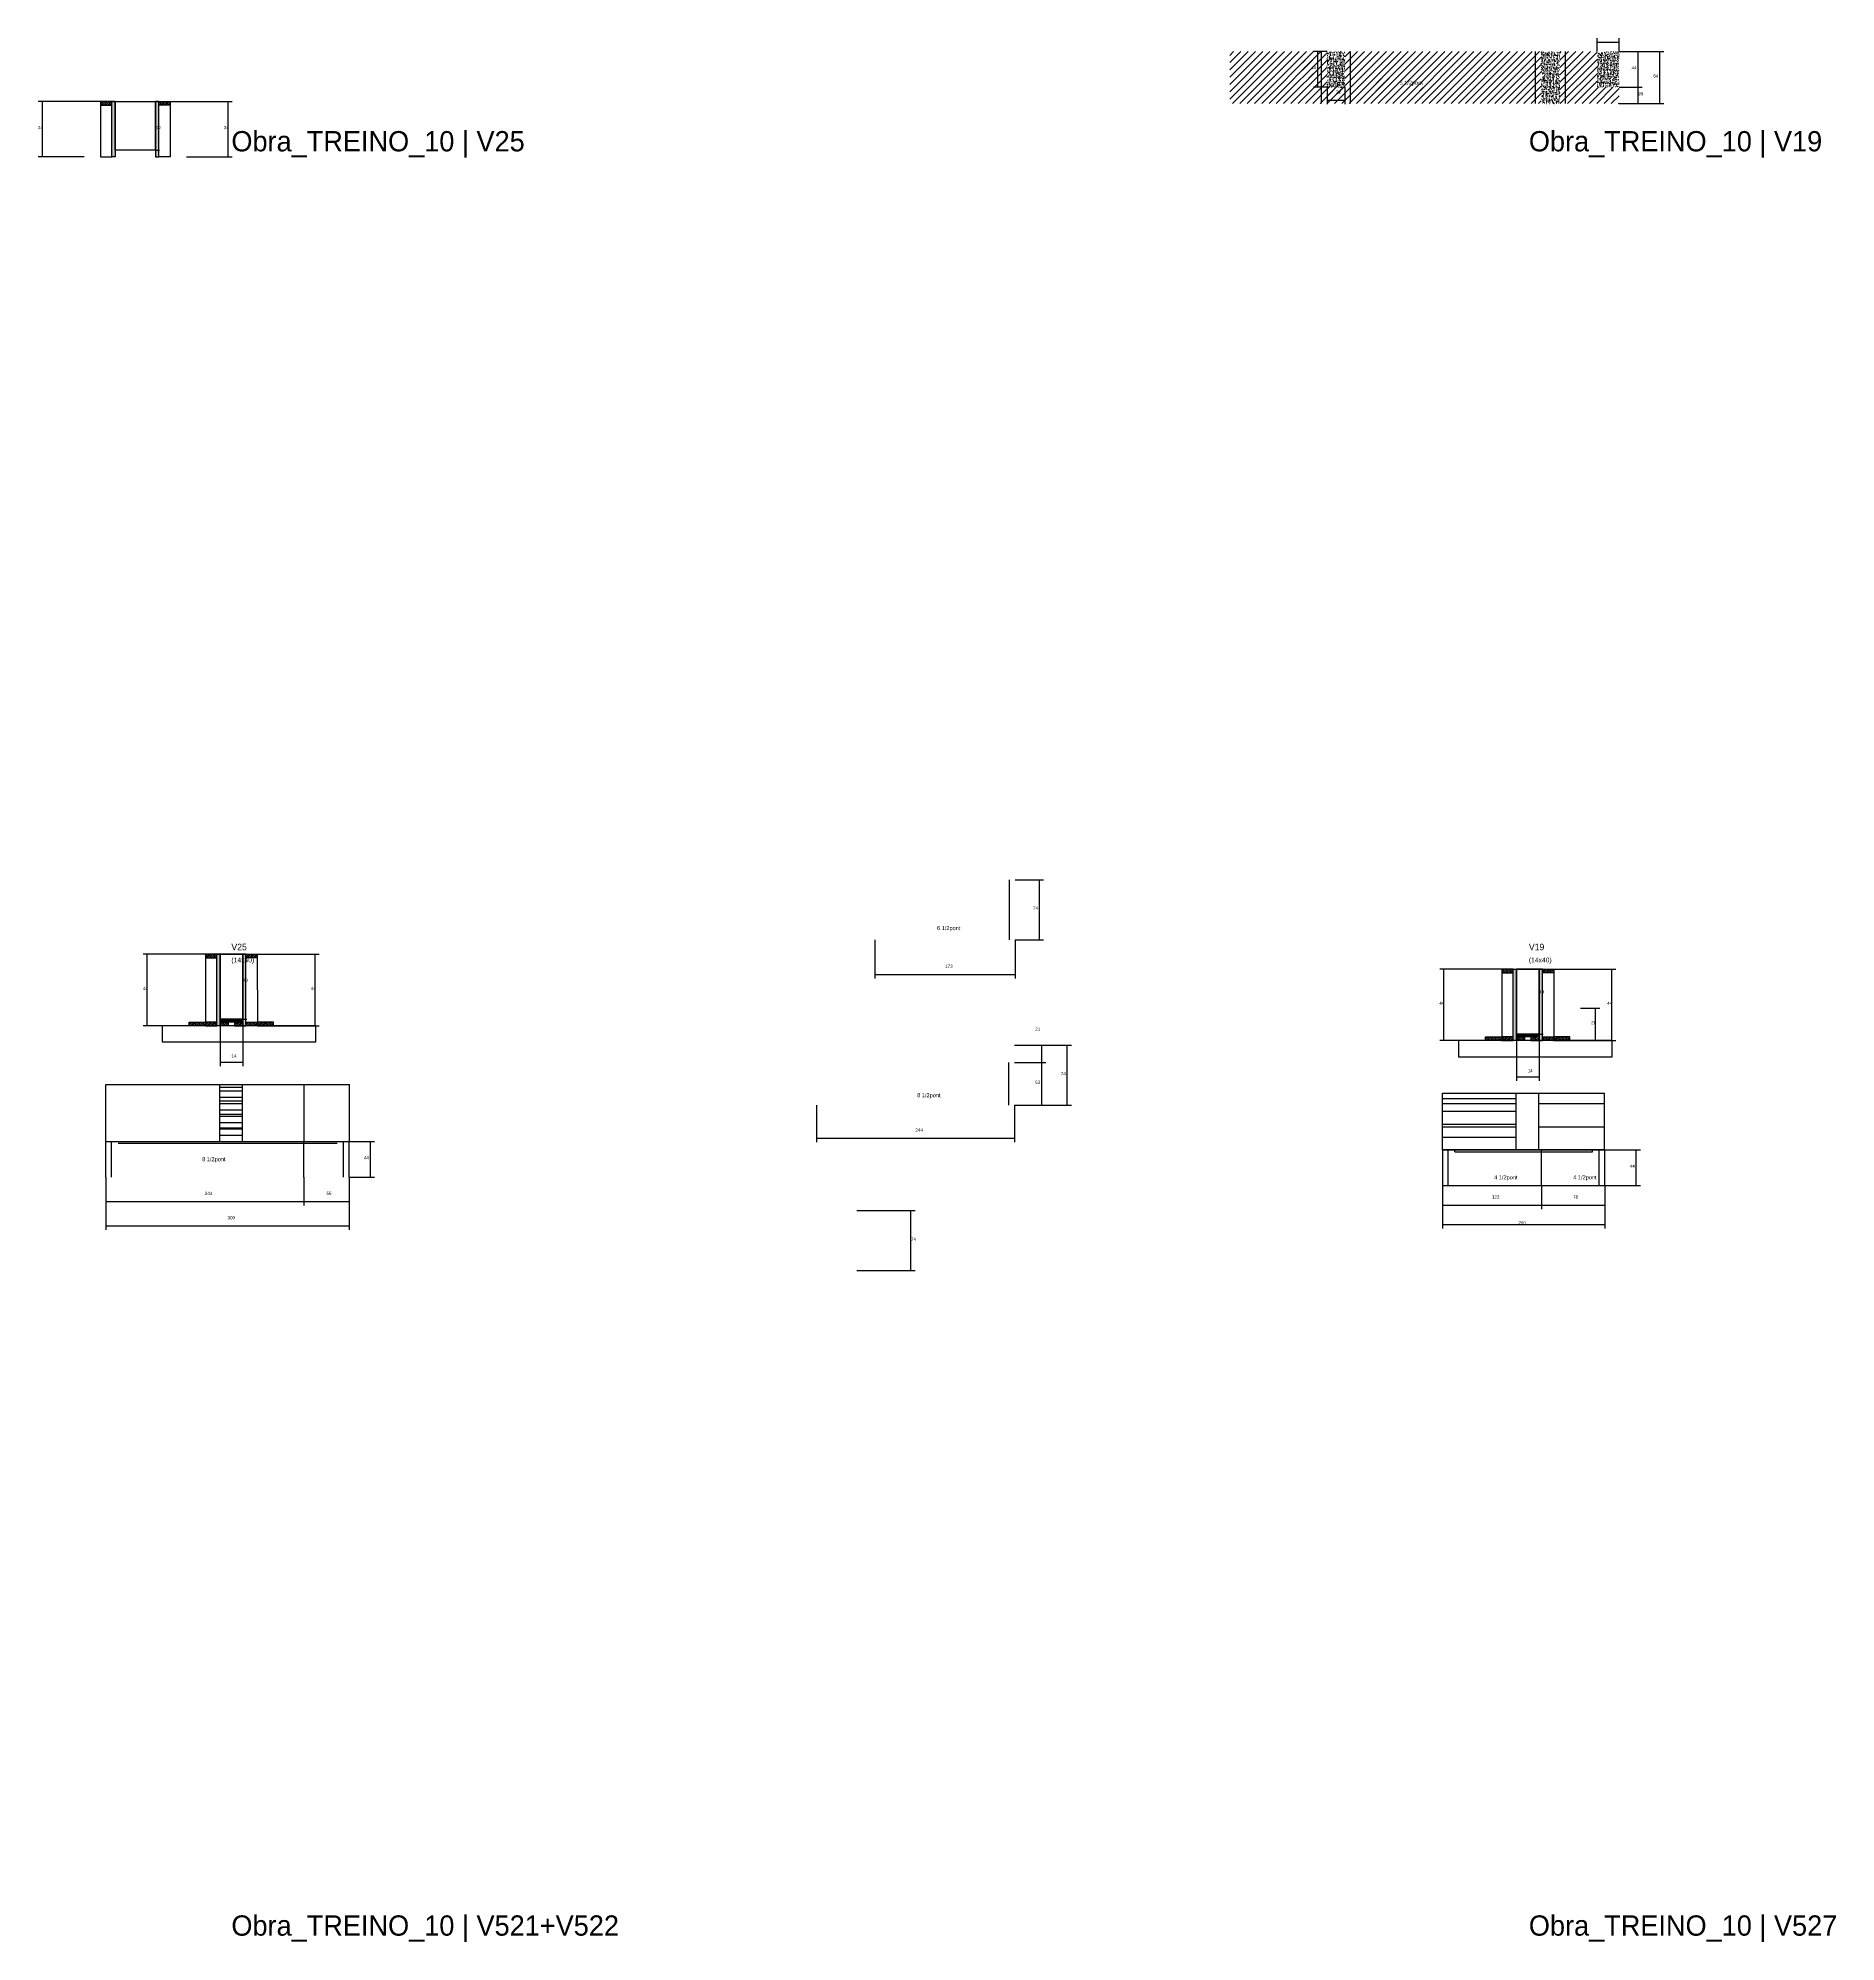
# Model space of a CAD drawing. Header units: metres. Extents: x -2848 to 22762, y -49062 to 1016.
# Drawn here: x 4562 to 6779, y -23218 to -20870 of the extents above; entities that cross this region are included whole.
import ezdxf

# ---------------------------------------------------------------- set-up
doc = ezdxf.new("R2010")
doc.units = ezdxf.units.M
for name, color, linetype in [('CONCRETO', 251, 'Continuous'), ('COTA', 4, 'Continuous'), ('Cota Seção (2x)', 4, 'Continuous'), ('Hachura', 253, 'Continuous'), ('LABEL_ID', 3, 'Continuous'), ('Madeira', 126, 'Continuous'), ('NOMENCLATURA', 7, 'Continuous'), ('Painéis', 200, 'Continuous'), ('SARR_2.2x7', 40, 'Continuous'), ('Texto Seção', 7, 'Continuous')]:
    doc.layers.add(name, color=color, linetype=linetype)

msp = doc.modelspace()

# ---------------------------------------------------------------- hatches: boundary and pattern name
at = {"layer": 'COTA'}
h = msp.add_hatch(dxfattribs=at)
h.set_pattern_fill('AR-CONC', scale=0.03)
h.paths.add_polyline_path([(6151.2, -20931), (6173.2, -20931), (6173.2, -20931), (6173.2, -20887), (6173.2, -20887), (6151.2, -20887), (6151.2, -20887), (6151.2, -20931)])
h = msp.add_hatch(dxfattribs=at)
h.set_pattern_fill('AR-CONC', scale=0.03)
h.paths.add_polyline_path([(6415.2, -20951), (6438.2, -20951), (6438.2, -20887), (6415.2, -20887)])
h = msp.add_hatch(dxfattribs=at)
h.set_pattern_fill('AR-CONC', scale=0.03)
h.paths.add_polyline_path([(6511.2, -20887), (6484.2, -20887), (6484.2, -20931), (6511.2, -20931)])
at = {"layer": 'Hachura'}
h = msp.add_hatch(dxfattribs=at)
h.set_pattern_fill('ANSI31', scale=2)
h.paths.add_polyline_path([(6173.2, -20951), (6173.2, -20931), (6151.2, -20931), (6151.2, -20887), (6031.2, -20887), (6031.2, -20951)])
h = msp.add_hatch(dxfattribs=at)
h.set_pattern_fill('ANSI31', scale=2)
h.paths.add_polyline_path([(6415.2, -20951), (6415.2, -20887), (6173.2, -20887), (6173.2, -20951)])
h = msp.add_hatch(dxfattribs=at)
h.set_pattern_fill('ANSI31', scale=2)
h.paths.add_polyline_path([(6484.2, -20887), (6438.2, -20887), (6438.2, -20951), (6511.2, -20951), (6511.2, -20931), (6484.2, -20931)])
h = msp.add_hatch(dxfattribs=at)
h.set_pattern_fill('ANSI31', scale=2)
h.paths.add_polyline_path([(6141.3, -20919.8), (6141.3, -20897.6), (6141.3, -20897.6), (6120.8, -20897.6), (6120.8, -20897.6), (6120.8, -20919.8), (6120.8, -20919.8), (6141.3, -20919.8)])
h = msp.add_hatch(dxfattribs=at)
h.set_pattern_fill('ANSI31', scale=2)
h.paths.add_polyline_path([(6152, -20948.7), (6173, -20948.7), (6173, -20948.7), (6173, -20928.1), (6173, -20928.1), (6152, -20928.1), (6152, -20928.1), (6152, -20948.7)])
h = msp.add_hatch(dxfattribs=at)
h.set_pattern_fill('ANSI31', scale=2)
h.paths.add_polyline_path([(6204.2, -20935.9), (6271.8, -20935.9), (6271.8, -20935.9), (6277.3, -20919.9), (6277.3, -20919.9), (6209.7, -20919.9), (6209.7, -20919.9), (6204.2, -20935.9)])
h = msp.add_hatch(dxfattribs=at)
h.set_pattern_fill('ANSI31', scale=0.5)
h.paths.add_polyline_path([(4652.5, -20953), (4652.5, -20948.6), (4652.5, -20948.6), (4638.5, -20948.6), (4638.5, -20948.6), (4638.5, -20953), (4638.5, -20953), (4652.5, -20953)])
h = msp.add_hatch(color=8, dxfattribs=at)
h.dxf.hatch_style = 1
h.paths.add_polyline_path([(4652.5, -20948.6), (4656.5, -20948.6), (4656.5, -20948.6), (4656.5, -21016.6), (4656.5, -21016.6), (4652.5, -21016.6), (4652.5, -21016.6), (4652.5, -20948.6)])
h = msp.add_hatch(color=8, dxfattribs=at)
h.dxf.hatch_style = 1
h.paths.add_polyline_path([(4710.5, -20948.6), (4706.5, -20948.6), (4706.5, -20948.6), (4706.5, -21016.6), (4706.5, -21016.6), (4710.5, -21016.6), (4710.5, -21016.6), (4710.5, -20948.6)])
h = msp.add_hatch(dxfattribs=at)
h.set_pattern_fill('ANSI31', scale=0.5)
h.paths.add_polyline_path([(4710.5, -20953), (4710.5, -20948.6), (4710.5, -20948.6), (4724.5, -20948.6), (4724.5, -20948.6), (4724.5, -20953), (4724.5, -20953), (4710.5, -20953)])
h = msp.add_hatch(dxfattribs=at)
h.set_pattern_fill('ANSI31', scale=0.5)
h.paths.add_polyline_path([(4782, -22004.4), (4782, -22000), (4782, -22000), (4768, -22000), (4768, -22000), (4768, -22004.4), (4768, -22004.4), (4782, -22004.4)])
h = msp.add_hatch(color=8, dxfattribs=at)
h.dxf.hatch_style = 1
h.paths.add_polyline_path([(4782, -22000), (4786, -22000), (4786, -22000), (4786, -22088), (4786, -22088), (4782, -22088), (4782, -22088), (4782, -22000)])
h = msp.add_hatch(color=8, dxfattribs=at)
h.dxf.hatch_style = 1
h.paths.add_polyline_path([(4817.9, -22000), (4813.9, -22000), (4813.9, -22000), (4814, -22088), (4814, -22088), (4818, -22088), (4818, -22088), (4817.9, -22000)])
h = msp.add_hatch(dxfattribs=at)
h.set_pattern_fill('ANSI31', scale=0.5)
h.paths.add_polyline_path([(4817.9, -22004.4), (4817.9, -22000), (4817.9, -22000), (4831.9, -22000), (4831.9, -22000), (4831.9, -22004.4), (4831.9, -22004.4), (4817.9, -22004.4)])
h = msp.add_hatch(dxfattribs=at)
h.set_pattern_fill('ANSI31', scale=0.5)
h.paths.add_polyline_path([(6380.6, -22022.7), (6380.6, -22018.3), (6380.6, -22018.3), (6366.6, -22018.3), (6366.6, -22018.3), (6366.6, -22022.7), (6366.6, -22022.7), (6380.6, -22022.7)])
h = msp.add_hatch(color=8, dxfattribs=at)
h.dxf.hatch_style = 1
h.paths.add_polyline_path([(6380.6, -22018.3), (6384.6, -22018.3), (6384.6, -22018.3), (6384.6, -22106.3), (6384.6, -22106.3), (6380.6, -22106.3), (6380.6, -22106.3), (6380.6, -22018.3)])
h = msp.add_hatch(color=8, dxfattribs=at)
h.dxf.hatch_style = 1
h.paths.add_polyline_path([(6416.6, -22018.3), (6412.6, -22018.3), (6412.6, -22018.3), (6412.6, -22106.3), (6412.6, -22106.3), (6416.6, -22106.3), (6416.6, -22106.3), (6416.6, -22018.3)])
h = msp.add_hatch(dxfattribs=at)
h.set_pattern_fill('ANSI31', scale=0.5)
h.paths.add_polyline_path([(6416.6, -22022.7), (6416.6, -22018.3), (6416.6, -22018.3), (6430.6, -22018.3), (6430.6, -22018.3), (6430.6, -22022.7), (6430.6, -22022.7), (6416.6, -22022.7)])
h = msp.add_hatch(dxfattribs=at)
h.set_pattern_fill('ANSI31', scale=0.5)
h.paths.add_polyline_path([(4748, -22088), (4748, -22083.6), (4748, -22083.6), (4768, -22083.6), (4768, -22083.6), (4768, -22088), (4768, -22088), (4748, -22088)])
h = msp.add_hatch(dxfattribs=at)
h.set_pattern_fill('ANSI31', scale=0.5)
h.paths.add_polyline_path([(4782, -22088), (4782, -22083.6), (4782, -22083.6), (4768, -22083.6), (4768, -22083.6), (4768, -22088), (4768, -22088), (4782, -22088)])
h = msp.add_hatch(color=8, dxfattribs=at)
h.dxf.hatch_style = 1
h.paths.add_polyline_path([(4786, -22083.6), (4786, -22080), (4786, -22080), (4814, -22080), (4814, -22080), (4814, -22083.6), (4814, -22083.6), (4786, -22083.6)])
h = msp.add_hatch(dxfattribs=at)
h.set_pattern_fill('ANSI31', scale=0.5)
h.paths.add_polyline_path([(4786, -22088), (4786, -22083.6), (4786, -22083.6), (4796, -22083.6), (4796, -22083.6), (4796, -22088), (4796, -22088), (4786, -22088)])
h = msp.add_hatch(dxfattribs=at)
h.set_pattern_fill('ANSI31', scale=0.5)
h.paths.add_polyline_path([(4814, -22088), (4814, -22083.6), (4814, -22083.6), (4804, -22083.6), (4804, -22083.6), (4804, -22088), (4804, -22088), (4814, -22088)])
h = msp.add_hatch(dxfattribs=at)
h.set_pattern_fill('ANSI31', scale=0.5)
h.paths.add_polyline_path([(4818, -22088), (4818, -22083.6), (4818, -22083.6), (4832, -22083.6), (4832, -22083.6), (4832, -22088), (4832, -22088), (4818, -22088)])
h = msp.add_hatch(dxfattribs=at)
h.set_pattern_fill('ANSI31', scale=0.5)
h.paths.add_polyline_path([(4852, -22088), (4852, -22083.6), (4852, -22083.6), (4832, -22083.6), (4832, -22083.6), (4832, -22088), (4832, -22088), (4852, -22088)])
h = msp.add_hatch(dxfattribs=at)
h.set_pattern_fill('ANSI31', scale=0.5)
h.paths.add_polyline_path([(6346.6, -22106.3), (6346.6, -22101.9), (6346.6, -22101.9), (6366.6, -22101.9), (6366.6, -22101.9), (6366.6, -22106.3), (6366.6, -22106.3), (6346.6, -22106.3)])
h = msp.add_hatch(dxfattribs=at)
h.set_pattern_fill('ANSI31', scale=0.5)
h.paths.add_polyline_path([(6380.6, -22106.3), (6380.6, -22101.9), (6380.6, -22101.9), (6366.6, -22101.9), (6366.6, -22101.9), (6366.6, -22106.3), (6366.6, -22106.3), (6380.6, -22106.3)])
h = msp.add_hatch(color=8, dxfattribs=at)
h.dxf.hatch_style = 1
h.paths.add_polyline_path([(6384.6, -22101.9), (6384.6, -22098.3), (6384.6, -22098.3), (6412.6, -22098.3), (6412.6, -22098.3), (6412.6, -22101.9), (6412.6, -22101.9), (6384.6, -22101.9)])
h = msp.add_hatch(dxfattribs=at)
h.set_pattern_fill('ANSI31', scale=0.5)
h.paths.add_polyline_path([(6384.6, -22106.3), (6384.6, -22101.9), (6384.6, -22101.9), (6394.6, -22101.9), (6394.6, -22101.9), (6394.6, -22106.3), (6394.6, -22106.3), (6384.6, -22106.3)])
h = msp.add_hatch(dxfattribs=at)
h.set_pattern_fill('ANSI31', scale=0.5)
h.paths.add_polyline_path([(6412.6, -22106.3), (6412.6, -22101.9), (6412.6, -22101.9), (6402.6, -22101.9), (6402.6, -22101.9), (6402.6, -22106.3), (6402.6, -22106.3), (6412.6, -22106.3)])
h = msp.add_hatch(dxfattribs=at)
h.set_pattern_fill('ANSI31', scale=0.5)
h.paths.add_polyline_path([(6416.6, -22106.3), (6416.6, -22101.9), (6416.6, -22101.9), (6430.6, -22101.9), (6430.6, -22101.9), (6430.6, -22106.3), (6430.6, -22106.3), (6416.6, -22106.3)])
h = msp.add_hatch(dxfattribs=at)
h.set_pattern_fill('ANSI31', scale=0.5)
h.paths.add_polyline_path([(6450.6, -22106.3), (6450.6, -22101.9), (6450.6, -22101.9), (6430.6, -22101.9), (6430.6, -22101.9), (6430.6, -22106.3), (6430.6, -22106.3), (6450.6, -22106.3)])

# ---------------------------------------------------------------- linework, layer by layer
at = {"layer": 'CONCRETO'}
for points in [[(4656.5, -20948.6), (4656.5, -20948.6), (4656.5, -20948.6), (4656.5, -20948.6), (4706.5, -20948.6), (4706.5, -20948.6), (4706.5, -20948.6), (4706.5, -21008.6), (4656.5, -21008.6), (4656.5, -20948.6)], [(4786, -22000), (4786, -22000), (4786, -22000), (4786, -22000), (4814, -22000), (4814, -22000), (4814, -22000), (4814, -22080), (4786, -22080), (4786, -22000)], [(4786, -22080), (4814, -22080), (4814, -22000), (4786, -22000)], [(6384.6, -22018.3), (6384.6, -22018.3), (6384.6, -22018.3), (6384.6, -22018.3), (6412.6, -22018.3), (6412.6, -22018.3), (6412.6, -22018.3), (6412.6, -22098.3), (6384.6, -22098.3), (6384.6, -22018.3)], [(6384.6, -22098.3), (6412.6, -22098.3), (6412.6, -22018.3), (6384.6, -22018.3)]]:
    msp.add_lwpolyline(points, close=True, dxfattribs=at)
at = {"layer": 'COTA'}
for p, q in [((6151.2, -20887), (6134.6, -20887)), ((6139.6, -20931), (6139.6, -20887)), ((6484.2, -20887), (6484.2, -20870.3)), ((6484.2, -20875.3), (6511.2, -20875.3)), ((6511.2, -20887), (6511.2, -20870.3)), ((6511.2, -20887), (6539.7, -20887)), ((6511.2, -20887), (6566.5, -20887)), ((6534.7, -20931), (6534.7, -20887)), ((6561.5, -20951), (6561.5, -20887)), ((6151.2, -20931), (6134.6, -20931)), ((6151.2, -20931), (6151.2, -20951.8)), ((6173.2, -20931), (6173.2, -20951.8)), ((6511.2, -20931), (6539.7, -20931)), ((6511.2, -20931), (6539.7, -20931)), ((6534.7, -20951), (6534.7, -20931)), ((4656.5, -20948.6), (4561.9, -20948.6)), ((4566.9, -21016.6), (4566.9, -20948.6)), ((4724.5, -20948.6), (4801, -20948.6)), ((4796, -21016.6), (4796, -20948.6)), ((6151.2, -20946.8), (6173.2, -20946.8)), ((6511.2, -20951), (6539.7, -20951)), ((6511.2, -20951), (6566.5, -20951)), ((4618.5, -21016.6), (4561.9, -21016.6)), ((4744.5, -21016.6), (4801, -21016.6)), ((5766.6, -21908.1), (5801.4, -21908.1)), ((5796.4, -21982.1), (5796.4, -21908.1)), ((5593.6, -21982.1), (5593.6, -22030)), ((5766.6, -21982.1), (5766.6, -22030)), ((5766.6, -21982.1), (5801.4, -21982.1)), ((4786, -22000), (4691.3, -22000)), ((4696.3, -22088), (4696.3, -22000)), ((4831.9, -22000), (4908.4, -22000)), ((4903.4, -22088), (4903.4, -22000)), ((6366.6, -22018.3), (6290, -22018.3)), ((6295, -22106.3), (6295, -22018.3)), ((6430.6, -22018.3), (6507.1, -22018.3)), ((6502.1, -22106.3), (6502.1, -22018.3)), ((5593.6, -22025), (5766.6, -22025)), ((4748, -22088), (4691.3, -22088)), ((4786, -22083.6), (4786, -22137.8)), ((4814, -22083.6), (4814, -22137.8)), ((4852, -22088), (4908.4, -22088)), ((6463.8, -22066.3), (6487.3, -22066.3)), ((6482.3, -22106.3), (6482.3, -22066.3)), ((5765.6, -22112.2), (5835.8, -22112.2)), ((5830.8, -22186.2), (5830.8, -22112.2)), ((6346.6, -22106.3), (6290, -22106.3)), ((6384.6, -22101.9), (6384.6, -22156)), ((6412.6, -22101.9), (6412.6, -22156)), ((6450.6, -22106.3), (6507.1, -22106.3)), ((6463.8, -22106.3), (6487.3, -22106.3)), ((4786, -22132.8), (4814, -22132.8)), ((5765.6, -22133.4), (5804.3, -22133.4)), ((5799.3, -22186.2), (5799.3, -22133.4)), ((6384.6, -22151), (6412.6, -22151)), ((5521.6, -22186.2), (5521.6, -22231.6)), ((5765.6, -22186.2), (5765.6, -22231.6)), ((5765.6, -22186.2), (5804.3, -22186.2)), ((5765.6, -22186.2), (5835.8, -22186.2)), ((5521.6, -22226.6), (5765.6, -22226.6)), ((4945.3, -22230.7), (4976.5, -22230.7)), ((4971.5, -22274.7), (4971.5, -22230.7)), ((4645.3, -22274.7), (4645.3, -22339.9)), ((4645.3, -22274.7), (4645.3, -22309.8)), ((4889.3, -22274.7), (4889.3, -22309.8)), ((4889.3, -22274.7), (4889.3, -22309.8)), ((4945.3, -22274.7), (4945.3, -22339.9)), ((4945.3, -22274.7), (4945.3, -22309.8)), ((4945.3, -22274.7), (4976.5, -22274.7)), ((4645.3, -22304.8), (4889.3, -22304.8)), ((4889.3, -22304.8), (4945.3, -22304.8)), ((4645.3, -22334.9), (4945.3, -22334.9))]:
    msp.add_line(p, q, dxfattribs=at)
at = {"layer": 'Cota Seção (2x)'}
for p, q in [((4706.5, -21008.6), (4706.5, -20948.6)), ((4706.5, -20948.6), (4711.5, -20948.6)), ((4706.5, -21008.6), (4711.5, -21008.6)), ((4813.9, -22000), (4819, -22000)), ((4814, -22080), (4814, -22000)), ((6412.6, -22098.3), (6412.6, -22018.3)), ((6412.6, -22018.3), (6417.6, -22018.3)), ((4814, -22080), (4819, -22080)), ((5765.6, -22112.2), (5804.3, -22112.2)), ((5799.3, -22133.4), (5799.3, -22112.2)), ((6412.6, -22098.3), (6417.6, -22098.3)), ((5765.6, -22133.4), (5804.3, -22133.4)), ((6493.5, -22241.2), (6537.5, -22241.2)), ((6532.5, -22285.2), (6532.5, -22241.2)), ((6293.5, -22285.2), (6293.5, -22338.1)), ((6293.5, -22285.2), (6293.5, -22314.2)), ((6415.5, -22285.2), (6415.5, -22314.2)), ((6415.5, -22285.2), (6415.5, -22314.2)), ((6493.5, -22285.2), (6493.5, -22338.1)), ((6493.5, -22285.2), (6537.5, -22285.2)), ((6493.5, -22285.2), (6493.5, -22314.2)), ((5571.3, -22316), (5643, -22316)), ((5638, -22390), (5638, -22316)), ((6293.5, -22309.2), (6415.5, -22309.2)), ((6415.5, -22309.2), (6493.5, -22309.2)), ((6293.5, -22333.1), (6493.5, -22333.1)), ((5571.3, -22390), (5643, -22390))]:
    msp.add_line(p, q, dxfattribs=at)
at = {"layer": 'Madeira'}
for points in [[(4652.5, -20953), (4652.5, -20948.6), (4638.5, -20948.6), (4638.5, -20953)], [(4652.5, -20948.6), (4638.5, -20948.6), (4638.5, -21016.6), (4652.5, -21016.6)], [(4710.5, -20953), (4710.5, -20948.6), (4724.5, -20948.6), (4724.5, -20953)], [(4710.5, -20948.6), (4724.5, -20948.6), (4724.5, -21016.6), (4710.5, -21016.6)], [(4782, -22004.4), (4782, -22000), (4768, -22000), (4768, -22004.4)], [(4782, -22000), (4768, -22000), (4768, -22088), (4782, -22088)], [(4817.9, -22004.4), (4817.9, -22000), (4831.9, -22000), (4831.9, -22004.4)], [(4817.9, -22000), (4831.9, -22000), (4832, -22088), (4818, -22088)], [(6380.6, -22022.7), (6380.6, -22018.3), (6366.6, -22018.3), (6366.6, -22022.7)], [(6380.6, -22018.3), (6366.6, -22018.3), (6366.6, -22106.3), (6380.6, -22106.3)], [(6416.6, -22022.7), (6416.6, -22018.3), (6430.6, -22018.3), (6430.6, -22022.7)], [(6416.6, -22018.3), (6430.6, -22018.3), (6430.6, -22106.3), (6416.6, -22106.3)], [(4714.5, -22108), (4904.1, -22108), (4904.1, -22088), (4714.5, -22088)], [(4748, -22088), (4748, -22083.6), (4768, -22083.6), (4768, -22088)], [(4782, -22088), (4782, -22083.6), (4768, -22083.6), (4768, -22088)], [(4786, -22088), (4786, -22083.6), (4796, -22083.6), (4796, -22088)], [(4814, -22088), (4814, -22083.6), (4804, -22083.6), (4804, -22088)], [(4818, -22088), (4818, -22083.6), (4832, -22083.6), (4832, -22088)], [(4852, -22088), (4852, -22083.6), (4832, -22083.6), (4832, -22088)], [(6313.2, -22126.3), (6502.8, -22126.3), (6502.8, -22106.3), (6313.2, -22106.3)], [(6346.6, -22106.3), (6346.6, -22101.9), (6366.6, -22101.9), (6366.6, -22106.3)], [(6380.6, -22106.3), (6380.6, -22101.9), (6366.6, -22101.9), (6366.6, -22106.3)], [(6384.6, -22106.3), (6384.6, -22101.9), (6394.6, -22101.9), (6394.6, -22106.3)], [(6412.6, -22106.3), (6412.6, -22101.9), (6402.6, -22101.9), (6402.6, -22106.3)], [(6416.6, -22106.3), (6416.6, -22101.9), (6430.6, -22101.9), (6430.6, -22106.3)], [(6450.6, -22106.3), (6450.6, -22101.9), (6430.6, -22101.9), (6430.6, -22106.3)]]:
    msp.add_lwpolyline(points, close=True, dxfattribs=at)
at = {"layer": 'Painéis'}
for p, q in [((4786, -22088), (4786, -22000)), ((4814, -22088), (4814, -22000)), ((6384.6, -22106.3), (6384.6, -22018.3)), ((6412.6, -22106.3), (6412.6, -22018.3)), ((4786, -22080), (4814, -22080)), ((4786, -22083.6), (4786, -22080)), ((4814, -22083.6), (4814, -22080)), ((6384.6, -22098.3), (6412.6, -22098.3)), ((6384.6, -22101.9), (6384.6, -22098.3)), ((6412.6, -22101.9), (6412.6, -22098.3)), ((4645.3, -22160.7), (4785.7, -22160.7)), ((4645.3, -22230.7), (4645.3, -22160.7)), ((4785.7, -22230.7), (4785.7, -22160.7)), ((4785.7, -22160.7), (4813.7, -22160.7)), ((4785.7, -22230.7), (4785.7, -22160.7)), ((4813.7, -22230.7), (4813.7, -22160.7)), ((4813.7, -22160.7), (4889.7, -22160.7)), ((4813.7, -22230.7), (4813.7, -22160.7)), ((4889.7, -22230.7), (4889.7, -22160.7)), ((4889.7, -22160.7), (4945.7, -22160.7)), ((4889.7, -22230.7), (4889.7, -22160.7)), ((4945.7, -22230.7), (4945.7, -22160.7)), ((6293.5, -22171.2), (6384.3, -22171.2)), ((6293.5, -22241.2), (6293.5, -22171.2)), ((6384.3, -22241.2), (6384.3, -22171.2)), ((6384.3, -22171.2), (6412.3, -22171.2)), ((6384.3, -22241.2), (6384.3, -22171.2)), ((6412.3, -22241.2), (6412.3, -22171.2)), ((6412.3, -22171.2), (6493.3, -22171.2)), ((6412.3, -22241.2), (6412.3, -22171.2)), ((6493.3, -22241.2), (6493.3, -22171.2)), ((4645.3, -22230.7), (4945.3, -22230.7)), ((4645.3, -22274.7), (4645.3, -22230.7)), ((4645.3, -22230.7), (4785.7, -22230.7)), ((4785.7, -22230.7), (4813.7, -22230.7)), ((4813.7, -22230.7), (4889.7, -22230.7)), ((4889.3, -22274.7), (4889.3, -22230.7)), ((4889.7, -22230.7), (4945.7, -22230.7)), ((4945.3, -22274.7), (4945.3, -22230.7)), ((6293.5, -22241.2), (6493.5, -22241.2)), ((6293.5, -22241.2), (6384.3, -22241.2)), ((6384.3, -22241.2), (6412.3, -22241.2)), ((6412.3, -22241.2), (6493.3, -22241.2)), ((6415.5, -22285.2), (6415.5, -22241.2)), ((6493.5, -22285.2), (6493.5, -22241.2))]:
    msp.add_line(p, q, dxfattribs=at)
for points in [[(4652.5, -20948.6), (4656.5, -20948.6), (4656.5, -21016.6), (4652.5, -21016.6)], [(4710.5, -20948.6), (4706.5, -20948.6), (4706.5, -21016.6), (4710.5, -21016.6)], [(4782, -22000), (4786, -22000), (4786, -22088), (4782, -22088)], [(4817.9, -22000), (4813.9, -22000), (4814, -22088), (4818, -22088)], [(6380.6, -22018.3), (6384.6, -22018.3), (6384.6, -22106.3), (6380.6, -22106.3)], [(6416.6, -22018.3), (6412.6, -22018.3), (6412.6, -22106.3), (6416.6, -22106.3)], [(4786, -22083.6), (4786, -22080), (4814, -22080), (4814, -22083.6)], [(6384.6, -22101.9), (6384.6, -22098.3), (6412.6, -22098.3), (6412.6, -22101.9)], [(6293.5, -22285.2), (6493.5, -22285.2), (6493.5, -22241.2), (6293.5, -22241.2)]]:
    msp.add_lwpolyline(points, close=True, dxfattribs=at)
at = {"layer": 'SARR_2.2x7'}
for p, q in [((6144.2, -20951), (6144.2, -20887)), ((6180.2, -20951), (6180.2, -20887)), ((6408.2, -20951), (6408.2, -20887)), ((6445.2, -20951), (6445.2, -20887)), ((5759.6, -21982.1), (5759.6, -21908.1)), ((5758.6, -22186.2), (5758.6, -22133.4)), ((4786.7, -22163.7), (4812.7, -22163.7)), ((4786.7, -22168.5), (4812.7, -22168.5)), ((4786.7, -22176.3), (4812.7, -22176.3)), ((4786.7, -22180.5), (4812.7, -22180.5)), ((6294.5, -22177.7), (6383.3, -22177.7)), ((4786.7, -22184), (4812.7, -22184)), ((4786.7, -22191.8), (4812.7, -22191.8)), ((4786.7, -22197.2), (4812.7, -22197.2)), ((4786.7, -22199.6), (4812.7, -22199.6)), ((6294.5, -22184), (6383.3, -22184)), ((6294.5, -22193.6), (6383.3, -22193.6)), ((6413.3, -22184), (6492.3, -22184)), ((4786.7, -22207.4), (4812.7, -22207.4)), ((4786.7, -22214), (4812.7, -22214)), ((4786.7, -22215.1), (4812.7, -22215.1)), ((4786.7, -22222.9), (4812.7, -22222.9)), ((6294.5, -22209.4), (6383.3, -22209.4)), ((6294.5, -22212.6), (6383.3, -22212.6)), ((6294.5, -22225.3), (6383.3, -22225.3)), ((6413.3, -22212.6), (6492.3, -22212.6)), ((4652.3, -22274.7), (4652.3, -22230.7)), ((4660.3, -22232.9), (4889.3, -22232.9)), ((4889.3, -22232.9), (4930.3, -22232.9)), ((4938.3, -22274.7), (4938.3, -22230.7)), ((6300.5, -22285.2), (6300.5, -22241.2)), ((6308.5, -22243.4), (6308.5, -22241.2)), ((6308.5, -22243.4), (6415.5, -22243.4)), ((6415.5, -22243.4), (6478.5, -22243.4)), ((6478.5, -22243.4), (6478.5, -22241.2)), ((6486.5, -22285.2), (6486.5, -22241.2))]:
    msp.add_line(p, q, dxfattribs=at)

# ---------------------------------------------------------------- texts
at = {"layer": 'COTA'}
for s, p in [('44', (6131.5, -20909)), ('44', (6526.6, -20909)), ('64', (6553.4, -20919)), ('22', (6162.2, -20938.8)), ('20', (6534.7, -20941)), ('34', (4561.4, -20982.6)), ('34', (4790.5, -20982.6)), ('74', (5788.4, -21945.1)), ('173', (5680.1, -22016.7)), ('44', (4690.8, -22044)), ('44', (4897.9, -22044)), ('44', (6289.5, -22062.3)), ('44', (6496.6, -22062.3)), ('20', (6476.8, -22086.3)), ('14', (4800, -22127.3)), ('53', (5791.2, -22159.8)), ('74', (5822.8, -22149.2)), ('14', (6398.6, -22145.5)), ('244', (5643.6, -22218.5)), ('44', (4963.4, -22252.7)), ('244', (4767.3, -22296.7)), ('56', (4917.3, -22296.7)), ('300', (4795.3, -22326.7))]:
    msp.add_text(s, height=4, dxfattribs=at).set_placement(p)
at = {"layer": 'Cota Seção (2x)'}
for s, p in [('30', (4706.5, -20982.6)), ('40', (4814, -22034)), ('40', (6412.6, -22048.3)), ('21', (5791.3, -22094.3)), ('44', (6524.4, -22263.2)), ('122', (6354.5, -22301.1)), ('78', (6454.5, -22301.1)), ('200', (6387, -22333.1)), ('74', (5638, -22353.3))]:
    msp.add_text(s, height=4, dxfattribs=at).set_placement(p)
at = {"layer": 'LABEL_ID'}
for s, p in [('Obra_TREINO_10 | V25', (4800, -21010)), ('Obra_TREINO_10 | V19', (6400, -21010)), ('Obra_TREINO_10 | V521+V522', (4800, -23210)), ('Obra_TREINO_10 | V527', (6400, -23210))]:
    msp.add_text(s, height=25, dxfattribs=at).set_placement(p)
at = {"layer": 'NOMENCLATURA'}
for s, p in [('5 1/2pont', (6240.5, -20927.9)), ('6 1/2pont', (5670.2, -21970.2)), ('8 1/2pont', (5645.7, -22176.2)), ('8 1/2pont', (4764, -22255.1)), ('4 1/2pont', (6357.2, -22277.5)), ('4 1/2pont', (6454.7, -22277.5))]:
    msp.add_text(s, height=5, dxfattribs=at).set_placement(p)
at = {"layer": 'Texto Seção'}
for s, height, p in [('V25', 8, (4800, -21995)), ('V19', 8, (6400, -21995)), ('(14x40)', 6, (4800, -22010)), ('(14x40)', 6, (6400, -22010))]:
    msp.add_text(s, height=height, dxfattribs=at).set_placement(p)

doc.saveas('drawing.dxf')
